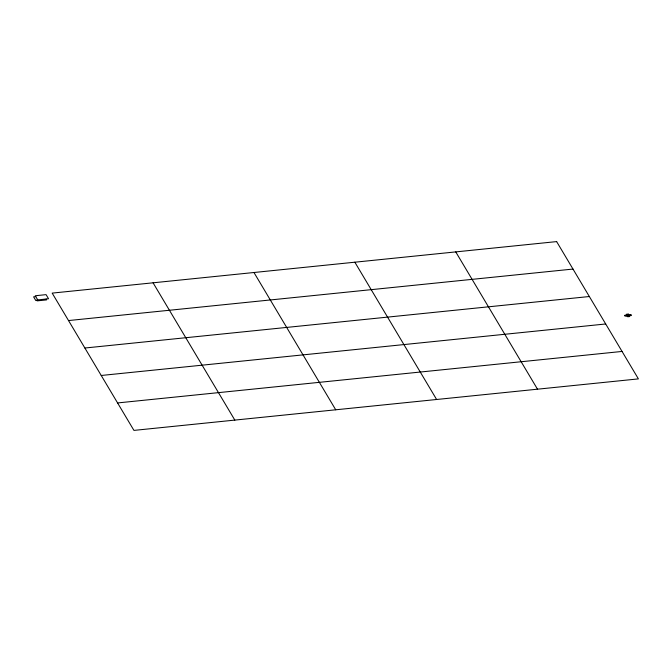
<?xml version="1.0" encoding="UTF-8"?>
<svg xmlns="http://www.w3.org/2000/svg" width="672" height="672" viewBox="0 0 672 672"><rect width="100%" height="100%" fill="white"/><g stroke="black" fill="none" stroke-linecap="round" stroke-linejoin="round"><path stroke-width="1.01" d="M35.759 296.612L33.6 296.831L35.826 300.56L37.985 300.342L35.272 295.747L46.082 294.638L48.535 298.763L36.658 300.04L37.153 300.863L46.612 299.897L46.124 299.074M68.527 320.561L572.989 269.06M84.874 348.02L589.344 296.52M101.228 375.48L605.699 323.98M117.583 402.94L622.045 351.439M628.858 314.908L629.336 315.722M626.564 315.143L627.043 315.958M455.742 251.899L537.508 389.197M354.85 262.206L436.615 399.496M253.957 272.504L335.723 409.794M153.065 282.803L234.83 420.101M556.634 241.601L52.172 293.11L133.938 430.399L638.4 378.89L556.634 241.601M628.236 314.101L626.203 314.311L627.665 316.764L629.698 316.554L628.236 314.101M630.89 314.706L624.532 315.353L625.019 316.159L631.369 315.512L630.89 314.706"/></g></svg>
